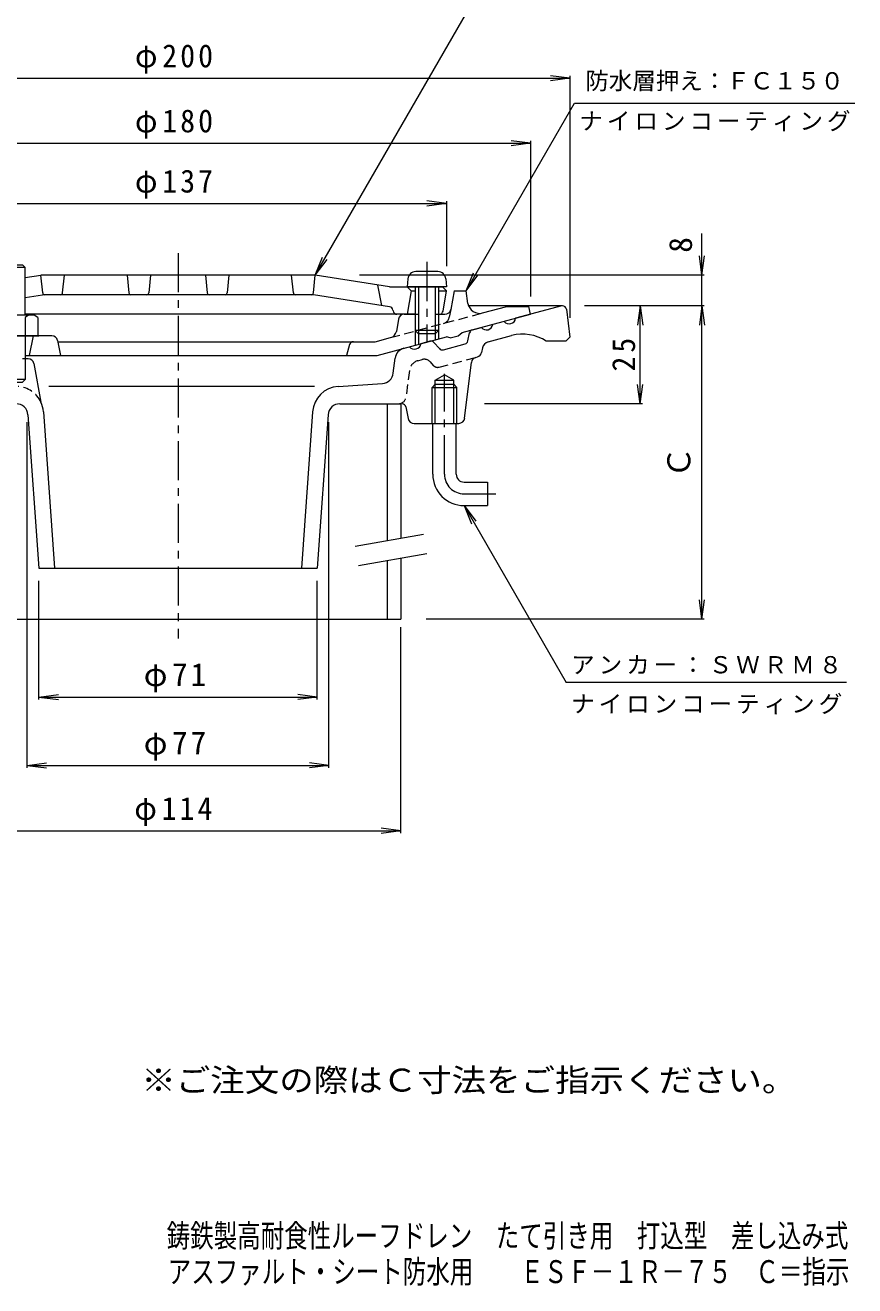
# Model space of a CAD drawing. Units: millimetres, scale not verified. Extents: x -191 to 150, y -231 to 264.
# Drawn here: x -61.7 to 150, y -230.5 to 91.4 of the extents above; entities that cross this region are included whole.
import ezdxf
from ezdxf.enums import TextEntityAlignment as Align

# ---------------------------------------------------------------- set-up
doc = ezdxf.new("R2010")
doc.units = ezdxf.units.MM
doc.header["$LTSCALE"] = 2
doc.linetypes.add('CHAIN1', pattern=[8, 5, -1, 1, -1])
doc.linetypes.add('DASHED1', pattern=[1.8, 1.2, -0.6])
for name, color, linetype, lineweight in [('0-0', 3, 'Continuous', 9), ('0-1', 2, 'Continuous', 9), ('0-2', 6, 'Continuous', 5), ('0-3', 4, 'Continuous', 9), ('0-4', 7, 'Continuous', 9), ('0-5', 7, 'Continuous', 9), ('0-A', 4, 'Continuous', 9)]:
    doc.layers.add(name, color=color, linetype=linetype, lineweight=lineweight)
doc.layers.add('F-4', color=2, linetype='Continuous')
doc.layers.add('F-5', color=2, linetype='Continuous')
doc.styles.add('ＭＳ ゴシック', font='')
doc.styles.get('ＭＳ ゴシック').set_extended_font_data('MS Gothic')

msp = doc.modelspace()

# ---------------------------------------------------------------- linework, layer by layer
at = {"layer": '0-0', "linetype": 'CHAIN1'}
for p, q in [((-22.704, 33.173), (-22.704, -65.242)), ((45.296, -23.322), (45.296, 2.345)), ((50.296, -28.322), (58.419, -28.322))]:
    msp.add_line(p, q, dxfattribs=at)
at = {"layer": '0-0'}
for p, q in [((75.413, 19.678), (51.46, 19.678)), ((75.296, 19.678), (63.44, 16.502)), ((76.406, 18.802), (77.296, 11.678)), ((52.446, 13.556), (54.747, 14.172)), ((60.543, 15.725), (57.645, 14.949)), ((41.593, 10.647), (39.292, 10.031)), ((42.6, 10.345), (44.005, 8.76)), ((45.012, 8.458), (50.58, 9.95)), ((51.301, 10.715), (51.725, 12.79)), ((56.466, 10.492), (62.437, 12.092)), ((76.296, 10.678), (71.296, 10.678)), ((76.296, 10.678), (77.296, 11.678)), ((34.897, 8.853), (36.394, 9.255)), ((53.276, 6.531), (53.705, 6.646)), ((55.025, 8.961), (54.786, 7.794)), ((-60.957, 6.178), (-62.38, 6.178)), ((-59.481, 4.945), (-57.704, -4.881)), ((32.229, 2.521), (32.696, 6.321)), ((50.455, -9.001), (52.175, 5.262)), ((42.936, 0.678), (45.296, 2.041)), ((42.936, -10.322), (42.936, 0.678)), ((47.656, -10.322), (47.656, 0.678)), ((12.103, -0.881), (-55.697, -0.881)), ((18.133, -0.898), (29.461, -0.106)), ((42.121, -1.122), (42.936, -0.322)), ((42.121, -1.122), (48.471, -1.122)), ((42.121, -10.322), (42.121, -1.122)), ((42.936, -0.322), (47.656, -0.322)), ((47.656, -0.322), (48.471, -1.122)), ((48.471, -10.322), (48.471, -1.122)), ((18.59, -5.322), (34.137, -5.322)), ((35.457, -6.126), (36.055, -9.116)), ((-61.005, -8.108), (-58.204, -47.322)), ((-57.046, -7.382), (-54.194, -47.322)), ((11.639, -7.382), (8.786, -47.322)), ((15.597, -8.108), (12.796, -47.322)), ((37.526, -10.322), (48.966, -10.322)), ((42.296, -23.322), (42.296, -10.322)), ((48.296, -23.322), (48.296, -10.322)), ((50.296, -25.322), (56.296, -25.322)), ((56.296, -25.322), (56.296, -31.322)), ((50.296, -31.322), (56.296, -31.322)), ((-58.204, -47.322), (12.796, -47.322))]:
    msp.add_line(p, q, dxfattribs=at)
at = {"layer": '0-0', "linetype": 'DASHED1'}
for p, q in [((43.958, 4.034), (53.276, 6.531)), ((38.538, 5.688), (39.643, 5.984)), ((41.657, 5.379), (42.448, 4.488)), ((36.337, 3.156), (35.512, -3.566))]:
    msp.add_line(p, q, dxfattribs=at)
at = {"layer": '0-0'}
msp.add_lwpolyline([(42.936, 0.678), (47.656, 0.678), (45.296, 2.041)], dxfattribs=at)
for centre, radius, start, end in [((75.413, 18.678), 1, 7.12427, 90), ((61.83, 16.717), 1.625, 217.6203, 352.37941), ((52.705, 12.59), 1, 104.9995, 168.43462), ((56.034, 15.164), 1.625, 217.6203, 352.37941), ((37.682, 10.246), 1.625, 217.61978, 352.38089), ((41.852, 9.682), 1, 41.56502, 104.99922), ((50.321, 10.916), 1, 284.9995, 348.43358), ((56.984, 8.56), 2, 104.9995, 168.43483), ((65.284, 1.466), 11, 56.8709, 105.00014), ((35.673, 5.955), 3, 105.00018, 172.99992), ((44.754, 9.424), 1, 221.56422, 284.9995), ((53.664, 5.082), 1.5, 105.00027, 173.12592), ((53.316, 8.095), 1.5, 285.00009, 348.43399), ((-60.957, 4.678), 1.5, 10.25082, 90), ((29.252, 2.887), 3, 273.99982, 352.99992), ((18.621, -7.881), 7, 94.00002, 175.91455), ((-63.997, -8.322), 3, 4.08555, 90), ((-64.029, -7.881), 7, 4.08545, 25.37181), ((18.59, -8.322), 3, 90, 175.91427), ((34.476, -6.322), 1, 11.30994, 90), ((37.526, -8.822), 1.5, 191.31021, 270), ((48.966, -8.822), 1.5, 270, 353.12592), ((50.296, -23.322), 8, 180, 270), ((50.296, -23.322), 2, 180, 270)]:
    msp.add_arc(centre, radius, start, end, dxfattribs=at)
at = {"layer": '0-0', "linetype": 'DASHED1'}
for centre, radius, start, end in [((39.315, 2.79), 3, 105.00018, 172.99992), ((40.161, 4.052), 2, 41.56493, 104.9995), ((43.57, 5.483), 1.5, 221.56496, 285.00009), ((-64.029, -7.881), 7, 25.37181, 85.99998), ((33.527, -3.322), 2, 270, 353.00002)]:
    msp.add_arc(centre, radius, start, end, dxfattribs=at)
at = {"layer": '0-0', "linetype": 'CHAIN1'}
msp.add_arc((50.296, -23.322), 5, 180, 270, dxfattribs=at)
at = {"layer": '0-1', "color": 4}
for p, q in [((-61.704, 17.335), (-61.704, 29.502)), ((-60.109, 17.335), (-71.299, 17.335)), ((-61.704, 16.724), (-61.704, 0.855)), ((-58.514, 16.724), (-58.514, 12.035)), ((-73.204, 12.035), (-58.204, 12.035))]:
    msp.add_line(p, q, dxfattribs=at)
at = {"layer": '0-1'}
for p, q in [((47.796, 23.535), (46.901, 18.758)), ((47.796, 23.535), (50.796, 23.535)), ((51.289, 20.315), (50.796, 23.535)), ((55.031, 17.872), (61.237, 19.535)), ((61.237, 19.535), (66.796, 19.535)), ((67.296, 17.535), (66.796, 19.535)), ((33.576, 16.297), (33.019, 13.166)), ((35.053, 17.535), (38.666, 17.535)), ((42.926, 17.535), (45.427, 17.535)), ((37.796, 13.405), (37.796, 9.63)), ((43.796, 13.405), (43.796, 11.238)), ((-54.934, 12.035), (-76.55, 12.035)), ((-59.704, 12.035), (-60.704, 7.035)), ((-53.463, 10.829), (-52.704, 7.035)), ((-53.404, 10.535), (27.648, 10.535)), ((21.089, 9.809), (20.296, 7.035)), ((27.648, 10.535), (31.567, 11.585)), ((28.109, 7.035), (45.796, 11.774)), ((38.666, 12.535), (38.666, 9.863)), ((42.926, 12.535), (42.926, 11.005)), ((46.796, 11.524), (45.796, 11.774)), ((46.796, 11.524), (48.796, 12.06)), ((-61.704, 7.035), (28.109, 7.035))]:
    msp.add_line(p, q, dxfattribs=at)
at = {"layer": '0-1', "linetype": 'DASHED1'}
for p, q in [((31.567, 11.585), (55.031, 17.872)), ((46.901, 18.758), (46.528, 16.769))]:
    msp.add_line(p, q, dxfattribs=at)
at = {"layer": '0-1', "color": 4}
for points in [[(-61.704, 29.502), (-69.704, 29.502), (-69.027, 30.178), (-62.38, 30.178)], [(-61.704, 0.855), (-69.704, 0.855), (-69.027, 0.178), (-62.38, 0.178)]]:
    msp.add_lwpolyline(points, close=True, dxfattribs=at)
at = {"layer": '0-1'}
msp.add_lwpolyline([(48.796, 12.06), (49.796, 12.846), (67.296, 17.535)], dxfattribs=at)
for centre, radius, start, end in [((54.255, 20.769), 3, 188.70714, 285.00027), ((35.053, 16.035), 1.5, 90, 169.91162), ((45.427, 19.035), 1.5, 270, 349.38383), ((31.05, 13.516), 2, 284.9995, 349.91151), ((-54.934, 10.535), 1.5, 11.31021, 90), ((22.05, 9.535), 1, 90, 164.05402)]:
    msp.add_arc(centre, radius, start, end, dxfattribs=at)
at = {"layer": '0-1', "color": 4}
msp.add_arc((-60.109, 14.945), 2.39, 48.13611, 131.86389, dxfattribs=at)
at = {"layer": '0-1', "linetype": 'DASHED1'}
msp.add_arc((44.562, 17.137), 2, 284.9995, 349.38512, dxfattribs=at)
at = {"layer": '0-2'}
for p, q in [((-61.704, 26.903), (-57.704, 27.535)), ((12.296, 27.535), (-57.704, 27.535)), ((-57.249, 22.985), (-57.704, 27.535)), ((-52.159, 22.985), (-51.704, 27.535)), ((-35.704, 27.535), (-35.249, 22.985)), ((-29.704, 27.535), (-30.159, 22.985)), ((-15.704, 27.535), (-15.249, 22.985)), ((-9.704, 27.535), (-10.159, 22.985)), ((6.751, 22.985), (6.296, 27.535)), ((11.841, 22.985), (12.296, 27.535)), ((31.296, 24.535), (12.296, 27.535)), ((-61.704, 21.841), (-57.312, 22.535)), ((11.855, 22.535), (-57.312, 22.535)), ((31.306, 19.471), (11.904, 22.535)), ((29.296, 19.788), (28.296, 25.008)), ((31.296, 24.535), (44.796, 24.535)), ((36.796, 23.535), (37.796, 23.535)), ((43.796, 23.535), (45.796, 23.535)), ((44.796, 24.535), (45.796, 23.535)), ((44.935, 18.37), (45.796, 23.535)), ((37.796, 17.535), (-61.704, 17.535)), ((32.14, 18.625), (32.173, 18.393)), ((43.949, 17.535), (43.796, 17.535))]:
    msp.add_line(p, q, dxfattribs=at)
msp.add_lwpolyline([(35.796, 24.535), (36.796, 23.535), (35.796, 17.535)], dxfattribs=at)
for centre, radius, start, end in [((-56.751, 23.035), 0.5, 185.71199, 270), ((-52.656, 23.035), 0.5, 270, 354.28801), ((-34.751, 23.035), 0.5, 185.71199, 270), ((-30.656, 23.035), 0.5, 270, 354.28801), ((-14.751, 23.035), 0.5, 185.71199, 270), ((-10.656, 23.035), 0.5, 270, 354.28801), ((7.249, 23.035), 0.5, 185.71199, 270), ((11.344, 23.035), 0.5, 270, 354.28801), ((31.15, 18.483), 1, 8.12982, 81.02785), ((33.163, 18.535), 1, 188.12968, 270), ((43.949, 18.535), 1, 270, 350.53932)]:
    msp.add_arc(centre, radius, start, end, dxfattribs=at)
at = {"layer": '0-3'}
for p, q in [((30.637, -5.322), (30.637, -40.322)), ((34.137, -5.322), (34.137, -39.705)), ((34.137, -44.782), (34.137, -60.322)), ((30.637, -45.399), (30.637, -60.322)), ((-79.863, -60.322), (34.137, -60.322))]:
    msp.add_line(p, q, dxfattribs=at)
at = {"layer": '0-3', "color": 7}
for p, q in [((39.969, -38.676), (22.472, -41.762)), ((40.837, -43.6), (23.34, -46.686))]:
    msp.add_line(p, q, dxfattribs=at)
at = {"layer": '0-4'}
for p, q in [((-122.704, 77.81), (77.296, 77.81)), ((77.296, 77.81), (72.339, 78.462)), ((77.296, 77.81), (72.339, 77.157)), ((77.296, 78.41), (77.296, 16.604)), ((-112.704, 61.201), (67.296, 61.201)), ((67.296, 61.201), (62.339, 61.854)), ((67.296, 61.201), (62.339, 60.549)), ((67.296, 61.801), (67.296, 22.038)), ((-91.204, 45.823), (45.796, 45.823)), ((45.796, 45.823), (40.839, 46.476)), ((45.796, 45.823), (40.839, 45.17)), ((45.796, 46.423), (45.796, 29.83)), ((111.012, 19.678), (111.012, 38.163)), ((111.012, 27.535), (110.359, 32.492)), ((111.012, 27.535), (111.665, 32.492)), ((111.612, 27.535), (23.582, 27.535)), ((111.612, 19.678), (81.024, 19.678)), ((95.237, 19.678), (94.585, 14.721)), ((95.237, -5.322), (95.237, 19.678)), ((95.237, 19.678), (95.89, 14.721)), ((111.012, 19.678), (110.359, 14.721)), ((111.012, -60.322), (111.012, 19.678)), ((111.012, 19.678), (111.665, 14.721)), ((95.237, -5.322), (94.585, -0.365)), ((95.237, -5.322), (95.89, -0.365)), ((95.837, -5.322), (55.497, -5.322)), ((-61.204, -98.25), (-61.204, -10.04)), ((15.796, -98.25), (15.796, -10.04)), ((-58.204, -80.796), (-58.204, -50.53)), ((12.796, -80.796), (12.796, -50.53)), ((111.012, -60.322), (110.359, -55.364)), ((111.012, -60.322), (111.665, -55.364)), ((111.612, -60.322), (40.632, -60.322)), ((34.137, -114.963), (34.137, -62.336)), ((-58.204, -80.196), (-53.247, -79.543)), ((-58.204, -80.196), (12.796, -80.196)), ((-58.204, -80.196), (-53.247, -80.849)), ((12.796, -80.196), (7.839, -79.543)), ((12.796, -80.196), (7.839, -80.849)), ((-61.204, -97.65), (-56.247, -96.997)), ((-61.204, -97.65), (15.796, -97.65)), ((-61.204, -97.65), (-56.247, -98.302)), ((15.796, -97.65), (10.839, -96.997)), ((15.796, -97.65), (10.839, -98.302)), ((-79.863, -114.363), (34.137, -114.363)), ((34.137, -114.363), (29.18, -113.71)), ((34.137, -114.363), (29.18, -115.016))]:
    msp.add_line(p, q, dxfattribs=at)
at = {"layer": '0-5'}
for p, q in [((12.296, 27.535), (59.443, 109.195)), ((50.796, 23.535), (78.477, 71.48)), ((78.477, 71.48), (150.023, 71.48)), ((12.296, 27.535), (14.21, 32.154)), ((12.296, 27.535), (15.34, 31.501)), ((50.796, 23.535), (52.709, 28.154)), ((50.796, 23.535), (53.84, 27.501)), ((50.296, -31.322), (76.353, -76.454)), ((50.296, -31.322), (52.209, -35.941)), ((50.296, -31.322), (53.34, -35.289)), ((147.924, -76.454), (76.353, -76.454))]:
    msp.add_line(p, q, dxfattribs=at)
at = {"layer": '0-A', "linetype": 'CHAIN1'}
msp.add_line((40.796, 30.898), (40.796, 10.446), dxfattribs=at)
at = {"layer": '0-A'}
for p, q in [((35.978, 26.609), (35.796, 24.535)), ((43.622, 28.435), (37.97, 28.435)), ((45.615, 26.609), (45.796, 24.535)), ((45.796, 24.535), (35.796, 24.535)), ((37.796, 24.535), (37.796, 13.405)), ((38.666, 24.535), (38.666, 12.535)), ((42.926, 24.535), (42.926, 12.535)), ((43.796, 24.535), (43.796, 13.405)), ((38.666, 12.535), (37.796, 13.405)), ((43.796, 13.405), (37.796, 13.405)), ((42.926, 12.535), (43.796, 13.405)), ((42.926, 12.535), (38.666, 12.535))]:
    msp.add_line(p, q, dxfattribs=at)
for centre, start, end in [((37.97, 26.435), 90, 174.99998), ((43.622, 26.435), 5.00002, 90)]:
    msp.add_arc(centre, 2, start, end, dxfattribs=at)

# ---------------------------------------------------------------- texts
at = {"layer": '0-4', "color": 2, "style": 'ＭＳ ゴシック'}
for s, p in [('8', (110.228, 33.251)), ('Ｃ', (109.812, -24.322))]:
    msp.add_text(s, height=5.865, rotation=90, dxfattribs=at).set_placement(p, align=Align.BOTTOM_LEFT)
at = {"layer": '0-4', "color": 2, "char_height": 5.865, "attachment_point": 7, "style": 'ＭＳ ゴシック'}
for s, insert in [('\\T1.21;\\W0.95;φ200', (-33.704, 79.01)), ('\\T1.21;\\W0.95;φ180', (-33.704, 62.401)), ('\\T1.21;\\W0.95;φ137', (-33.704, 47.023)), ('\\T1.19;φ71', (-31.454, -78.996)), ('\\T1.19;φ77', (-31.454, -96.45)), ('\\T1.21;\\W0.95;φ114', (-33.863, -113.163))]:
    msp.add_mtext(s, dxfattribs=dict(at, insert=insert))
at = {"layer": '0-4', "color": 2, "insert": (94.037, 2.928), "char_height": 5.865, "attachment_point": 7, "rotation": 90, "style": 'ＭＳ ゴシック'}
msp.add_mtext('\\T1.27;\\W0.95;25', dxfattribs=at)
at = {"layer": '0-5', "style": 'ＭＳ ゴシック'}
msp.add_text('防水層押え：ＦＣ１５０', height=4.399, dxfattribs=at).set_placement((81.25, 73.637), align=Align.BOTTOM_LEFT)
at = {"layer": '0-5', "char_height": 4.399, "attachment_point": 7, "style": 'ＭＳ ゴシック'}
for s, insert in [('\\T1.17;ナイロンコーティング', (79.75, 64.214)), ('\\T1.17;アンカー：ＳＷＲＭ８', (77.638, -74.377)), ('\\T1.17;ナイロンコーティング', (77.638, -84.61))]:
    msp.add_mtext(s, dxfattribs=dict(at, insert=insert))
at = {"layer": 'F-4', "style": 'ＭＳ ゴシック', "width": 0.75}
for s, p in [('鋳鉄製高耐食性ルーフドレン\u3000たて引き用\u3000打込型\u3000差し込み式', (-25.603, -222.444)), ('アスファルト・シート防水用\u3000\u3000ＥＳＦ－１Ｒ－７５\u3000Ｃ＝指示', (-25.339, -231.622))]:
    msp.add_text(s, height=5.865, dxfattribs=at).set_placement(p, align=Align.BOTTOM_LEFT)
at = {"layer": 'F-5', "style": 'ＭＳ ゴシック', "width": 1.1}
msp.add_text('※ご注文の際はＣ寸法をご指示ください。', height=5.865, dxfattribs=at).set_placement((-32.074, -182.72), align=Align.BOTTOM_LEFT)

doc.saveas('drawing.dxf')
